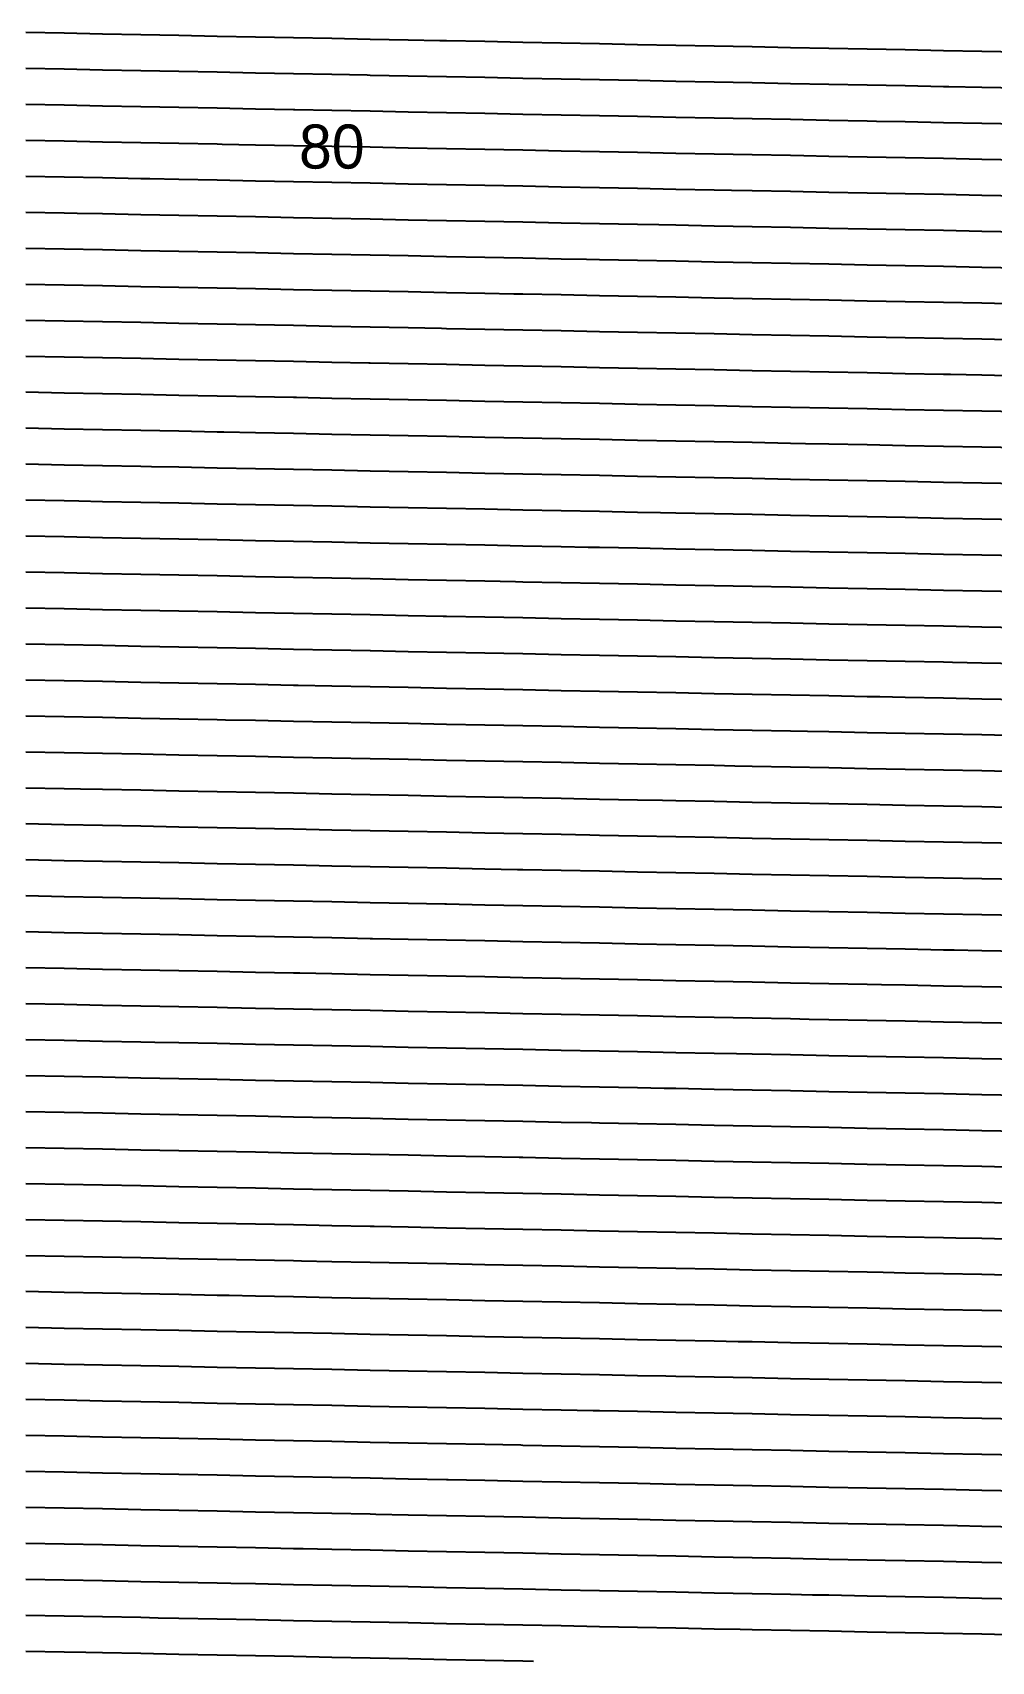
# Model space of a CAD drawing. Header units: metres. Extents: x 2416 to 4584, y 37 to 133.
# Drawn here: x 4192.2 to 4246.5, y 38.7 to 131.1 of the extents above; entities that cross this region are included whole.
import ezdxf
from ezdxf.enums import TextEntityAlignment as Align

# ---------------------------------------------------------------- set-up
doc = ezdxf.new("R2010")
doc.units = ezdxf.units.M
for name, color, linetype in [('Vs_100', 7, 'Continuous'), ('Vs_120', 7, 'Continuous'), ('Vs_140', 7, 'Continuous'), ('Vs_160', 7, 'Continuous'), ('Vs_180', 7, 'Continuous'), ('Vs_20', 7, 'Continuous'), ('Vs_200', 7, 'Continuous'), ('Vs_220', 7, 'Continuous'), ('Vs_240', 7, 'Continuous'), ('Vs_260', 7, 'Continuous'), ('Vs_280', 7, 'Continuous'), ('Vs_300', 7, 'Continuous'), ('Vs_320', 7, 'Continuous'), ('Vs_340', 7, 'Continuous'), ('Vs_360', 7, 'Continuous'), ('Vs_380', 7, 'Continuous'), ('Vs_40', 7, 'Continuous'), ('Vs_400', 7, 'Continuous'), ('Vs_420', 7, 'Continuous'), ('Vs_440', 7, 'Continuous'), ('Vs_460', 7, 'Continuous'), ('Vs_480', 7, 'Continuous'), ('Vs_500', 7, 'Continuous'), ('Vs_520', 7, 'Continuous'), ('Vs_540', 7, 'Continuous'), ('Vs_560', 7, 'Continuous'), ('Vs_580', 7, 'Continuous'), ('Vs_60', 7, 'Continuous'), ('Vs_600', 7, 'Continuous'), ('Vs_620', 7, 'Continuous'), ('Vs_640', 7, 'Continuous'), ('Vs_660', 7, 'Continuous'), ('Vs_680', 7, 'Continuous'), ('Vs_700', 7, 'Continuous'), ('Vs_720', 7, 'Continuous'), ('Vs_740', 7, 'Continuous'), ('Vs_760', 7, 'Continuous'), ('Vs_780', 7, 'Continuous'), ('Vs_80', 7, 'Continuous'), ('Vs_800', 7, 'Continuous'), ('Vs_820', 7, 'Continuous'), ('Vs_840', 7, 'Continuous'), ('Vs_860', 7, 'Continuous'), ('Vs_880', 7, 'Continuous'), ('Vs_900', 7, 'Continuous'), ('Vs_920', 7, 'Continuous')]:
    doc.layers.add(name, color=color, linetype=linetype)

msp = doc.modelspace()

# ---------------------------------------------------------------- linework, layer by layer
at = {"layer": 'Vs_100'}
msp.add_lwpolyline([(4248.149, 121.827), (4245.981, 121.87), (4243.813, 121.913), (4241.645, 121.956), (4239.477, 121.998), (4237.309, 122.041), (4235.141, 122.084), (4232.973, 122.127), (4231.787, 122.151), (4230.805, 122.17), (4228.637, 122.213), (4226.469, 122.256), (4224.301, 122.299), (4222.133, 122.342), (4219.965, 122.385), (4217.796, 122.428), (4215.628, 122.471), (4213.46, 122.514), (4211.292, 122.557), (4209.124, 122.599), (4206.956, 122.642), (4204.788, 122.685), (4202.62, 122.728), (4200.452, 122.771), (4198.795, 122.804), (4198.284, 122.814), (4196.116, 122.857), (4193.948, 122.9), (4191.78, 122.943)], dxfattribs=at)
at = {"layer": 'Vs_120'}
msp.add_lwpolyline([(4248.149, 119.786), (4245.981, 119.828), (4243.813, 119.871), (4241.645, 119.914), (4239.477, 119.957), (4237.309, 120), (4235.141, 120.043), (4232.973, 120.086), (4230.805, 120.129), (4228.637, 120.172), (4227.676, 120.191), (4226.469, 120.215), (4224.301, 120.258), (4222.133, 120.301), (4219.965, 120.344), (4217.796, 120.387), (4215.628, 120.429), (4213.46, 120.472), (4211.292, 120.515), (4209.124, 120.558), (4206.956, 120.601), (4204.788, 120.644), (4202.62, 120.687), (4200.452, 120.73), (4198.284, 120.773), (4196.116, 120.816), (4194.683, 120.844), (4193.948, 120.859), (4191.78, 120.902)], dxfattribs=at)
at = {"layer": 'Vs_140'}
msp.add_lwpolyline([(4248.149, 117.744), (4245.981, 117.787), (4243.813, 117.83), (4241.645, 117.873), (4239.477, 117.916), (4237.309, 117.959), (4235.141, 118.002), (4232.973, 118.045), (4230.805, 118.088), (4228.637, 118.131), (4226.469, 118.174), (4224.301, 118.217), (4223.564, 118.231), (4222.133, 118.259), (4219.965, 118.302), (4217.796, 118.345), (4215.628, 118.388), (4213.46, 118.431), (4211.292, 118.474), (4209.124, 118.517), (4206.956, 118.56), (4204.788, 118.603), (4202.62, 118.646), (4200.452, 118.689), (4198.284, 118.732), (4196.116, 118.775), (4193.948, 118.818), (4191.78, 118.86)], dxfattribs=at)
at = {"layer": 'Vs_160'}
msp.add_lwpolyline([(4248.149, 115.703), (4245.981, 115.746), (4243.813, 115.789), (4241.645, 115.832), (4239.477, 115.875), (4237.309, 115.918), (4235.141, 115.961), (4232.973, 116.004), (4230.805, 116.047), (4228.637, 116.089), (4226.469, 116.132), (4224.301, 116.175), (4222.133, 116.218), (4219.965, 116.261), (4219.452, 116.271), (4217.796, 116.304), (4215.628, 116.347), (4213.46, 116.39), (4211.292, 116.433), (4209.124, 116.476), (4206.956, 116.519), (4204.788, 116.562), (4202.62, 116.605), (4200.452, 116.648), (4198.284, 116.69), (4196.116, 116.733), (4193.948, 116.776), (4191.78, 116.819)], dxfattribs=at)
at = {"layer": 'Vs_180'}
msp.add_lwpolyline([(4248.149, 113.662), (4245.981, 113.705), (4243.813, 113.748), (4241.645, 113.791), (4239.477, 113.834), (4237.309, 113.877), (4235.141, 113.919), (4232.973, 113.962), (4230.805, 114.005), (4228.637, 114.048), (4226.469, 114.091), (4224.301, 114.134), (4222.133, 114.177), (4219.965, 114.22), (4217.796, 114.263), (4215.628, 114.306), (4215.34, 114.312), (4213.46, 114.349), (4211.292, 114.392), (4209.124, 114.435), (4206.956, 114.478), (4204.788, 114.52), (4202.62, 114.563), (4200.452, 114.606), (4198.284, 114.649), (4196.116, 114.692), (4193.948, 114.735), (4191.78, 114.778)], dxfattribs=at)
at = {"layer": 'Vs_20'}
msp.add_lwpolyline([(4248.149, 129.992), (4245.981, 130.035), (4243.813, 130.078), (4241.645, 130.12), (4239.477, 130.163), (4237.309, 130.206), (4235.141, 130.249), (4232.973, 130.292), (4230.805, 130.335), (4228.637, 130.378), (4226.469, 130.421), (4224.301, 130.464), (4222.133, 130.507), (4219.965, 130.55), (4217.796, 130.593), (4215.628, 130.636), (4215.242, 130.643), (4213.46, 130.678), (4211.292, 130.721), (4209.124, 130.764), (4206.956, 130.807), (4204.788, 130.85), (4202.62, 130.893), (4200.452, 130.936), (4198.284, 130.979), (4196.116, 131.022), (4193.948, 131.065), (4191.78, 131.108)], dxfattribs=at)
at = {"layer": 'Vs_200'}
msp.add_lwpolyline([(4248.149, 111.621), (4245.981, 111.664), (4244.221, 111.698), (4243.813, 111.707), (4241.645, 111.749), (4239.477, 111.792), (4237.309, 111.835), (4235.141, 111.878), (4232.973, 111.921), (4230.805, 111.964), (4228.637, 112.007), (4226.469, 112.05), (4224.301, 112.093), (4222.133, 112.136), (4219.965, 112.179), (4217.796, 112.222), (4215.628, 112.265), (4213.46, 112.308), (4211.292, 112.35), (4211.228, 112.352), (4209.124, 112.393), (4206.956, 112.436), (4204.788, 112.479), (4202.62, 112.522), (4200.452, 112.565), (4198.284, 112.608), (4196.116, 112.651), (4193.948, 112.694), (4191.78, 112.737)], dxfattribs=at)
at = {"layer": 'Vs_220'}
msp.add_lwpolyline([(4248.149, 109.579), (4245.981, 109.622), (4243.813, 109.665), (4241.645, 109.708), (4240.109, 109.739), (4239.477, 109.751), (4237.309, 109.794), (4235.141, 109.837), (4232.973, 109.88), (4230.805, 109.923), (4228.637, 109.966), (4226.469, 110.009), (4224.301, 110.052), (4222.133, 110.095), (4219.965, 110.138), (4217.796, 110.18), (4215.628, 110.223), (4213.46, 110.266), (4211.292, 110.309), (4209.124, 110.352), (4207.116, 110.392), (4206.956, 110.395), (4204.788, 110.438), (4202.62, 110.481), (4200.452, 110.524), (4198.284, 110.567), (4196.116, 110.61), (4193.948, 110.653), (4191.78, 110.696)], dxfattribs=at)
at = {"layer": 'Vs_240'}
msp.add_lwpolyline([(4248.149, 107.538), (4245.981, 107.581), (4243.813, 107.624), (4241.645, 107.667), (4239.477, 107.71), (4237.309, 107.753), (4235.997, 107.779), (4235.141, 107.796), (4232.973, 107.839), (4230.805, 107.882), (4228.637, 107.925), (4226.469, 107.968), (4224.301, 108.01), (4222.133, 108.053), (4219.965, 108.096), (4217.796, 108.139), (4215.628, 108.182), (4213.46, 108.225), (4211.292, 108.268), (4209.124, 108.311), (4206.956, 108.354), (4204.788, 108.397), (4203.004, 108.432), (4202.62, 108.44), (4200.452, 108.483), (4198.284, 108.526), (4196.116, 108.569), (4193.948, 108.611), (4191.78, 108.654)], dxfattribs=at)
at = {"layer": 'Vs_260'}
msp.add_lwpolyline([(4248.149, 105.497), (4245.981, 105.54), (4243.813, 105.583), (4241.645, 105.626), (4239.477, 105.669), (4237.309, 105.712), (4235.141, 105.755), (4232.973, 105.798), (4231.885, 105.819), (4230.805, 105.84), (4228.637, 105.883), (4226.469, 105.926), (4224.301, 105.969), (4222.133, 106.012), (4219.965, 106.055), (4217.796, 106.098), (4215.628, 106.141), (4213.46, 106.184), (4211.292, 106.227), (4209.124, 106.27), (4206.956, 106.313), (4204.788, 106.356), (4202.62, 106.399), (4200.452, 106.441), (4198.892, 106.472), (4198.284, 106.484), (4196.116, 106.527), (4193.948, 106.57), (4191.78, 106.613)], dxfattribs=at)
at = {"layer": 'Vs_280'}
msp.add_lwpolyline([(4248.149, 103.456), (4245.981, 103.499), (4243.813, 103.542), (4241.645, 103.585), (4239.477, 103.628), (4237.309, 103.67), (4235.141, 103.713), (4232.973, 103.756), (4230.805, 103.799), (4228.637, 103.842), (4227.773, 103.859), (4226.469, 103.885), (4224.301, 103.928), (4222.133, 103.971), (4219.965, 104.014), (4217.796, 104.057), (4215.628, 104.1), (4213.46, 104.143), (4211.292, 104.186), (4209.124, 104.229), (4206.956, 104.271), (4204.788, 104.314), (4202.62, 104.357), (4200.452, 104.4), (4198.284, 104.443), (4196.116, 104.486), (4194.78, 104.513), (4193.948, 104.529), (4191.78, 104.572)], dxfattribs=at)
at = {"layer": 'Vs_300'}
msp.add_lwpolyline([(4248.149, 101.415), (4245.981, 101.458), (4243.813, 101.5), (4241.645, 101.543), (4239.477, 101.586), (4237.309, 101.629), (4235.141, 101.672), (4232.973, 101.715), (4230.805, 101.758), (4228.637, 101.801), (4226.469, 101.844), (4224.301, 101.887), (4223.661, 101.899), (4222.133, 101.93), (4219.965, 101.973), (4217.796, 102.016), (4215.628, 102.059), (4213.46, 102.101), (4211.292, 102.144), (4209.124, 102.187), (4206.956, 102.23), (4204.788, 102.273), (4202.62, 102.316), (4200.452, 102.359), (4198.284, 102.402), (4196.116, 102.445), (4193.948, 102.488), (4191.78, 102.531)], dxfattribs=at)
at = {"layer": 'Vs_320'}
msp.add_lwpolyline([(4248.149, 99.373), (4245.981, 99.416), (4243.813, 99.459), (4241.645, 99.502), (4239.477, 99.545), (4237.309, 99.588), (4235.141, 99.631), (4232.973, 99.674), (4230.805, 99.717), (4228.637, 99.76), (4226.469, 99.803), (4224.301, 99.846), (4222.133, 99.889), (4219.965, 99.931), (4219.549, 99.94), (4217.796, 99.974), (4215.628, 100.017), (4213.46, 100.06), (4211.292, 100.103), (4209.124, 100.146), (4206.956, 100.189), (4204.788, 100.232), (4202.62, 100.275), (4200.452, 100.318), (4198.284, 100.361), (4196.116, 100.404), (4193.948, 100.447), (4191.78, 100.49)], dxfattribs=at)
at = {"layer": 'Vs_340'}
msp.add_lwpolyline([(4248.149, 97.332), (4245.981, 97.375), (4243.813, 97.418), (4241.645, 97.461), (4239.477, 97.504), (4237.309, 97.547), (4235.141, 97.59), (4232.973, 97.633), (4230.805, 97.676), (4228.637, 97.719), (4226.469, 97.761), (4224.301, 97.804), (4222.133, 97.847), (4219.965, 97.89), (4217.796, 97.933), (4215.628, 97.976), (4215.438, 97.98), (4213.46, 98.019), (4211.292, 98.062), (4209.124, 98.105), (4206.956, 98.148), (4204.788, 98.191), (4202.62, 98.234), (4200.452, 98.277), (4198.284, 98.32), (4196.116, 98.362), (4193.948, 98.405), (4191.78, 98.448)], dxfattribs=at)
at = {"layer": 'Vs_360'}
msp.add_lwpolyline([(4248.149, 95.291), (4245.981, 95.334), (4244.318, 95.367), (4243.813, 95.377), (4241.645, 95.42), (4239.477, 95.463), (4237.309, 95.506), (4235.141, 95.549), (4232.973, 95.591), (4230.805, 95.634), (4228.637, 95.677), (4226.469, 95.72), (4224.301, 95.763), (4222.133, 95.806), (4219.965, 95.849), (4217.796, 95.892), (4215.628, 95.935), (4213.46, 95.978), (4211.326, 96.02), (4211.292, 96.021), (4209.124, 96.064), (4206.956, 96.107), (4204.788, 96.15), (4202.62, 96.192), (4200.452, 96.235), (4198.284, 96.278), (4196.116, 96.321), (4193.948, 96.364), (4191.78, 96.407)], dxfattribs=at)
at = {"layer": 'Vs_380'}
msp.add_lwpolyline([(4248.149, 93.25), (4245.981, 93.293), (4243.813, 93.336), (4241.645, 93.379), (4240.207, 93.407), (4239.477, 93.421), (4237.309, 93.464), (4235.141, 93.507), (4232.973, 93.55), (4230.805, 93.593), (4228.637, 93.636), (4226.469, 93.679), (4224.301, 93.722), (4222.133, 93.765), (4219.965, 93.808), (4217.796, 93.851), (4215.628, 93.894), (4213.46, 93.937), (4211.292, 93.98), (4209.124, 94.022), (4207.214, 94.06), (4206.956, 94.065), (4204.788, 94.108), (4202.62, 94.151), (4200.452, 94.194), (4198.284, 94.237), (4196.116, 94.28), (4193.948, 94.323), (4191.78, 94.366)], dxfattribs=at)
at = {"layer": 'Vs_40'}
msp.add_lwpolyline([(4248.149, 127.95), (4245.981, 127.993), (4244.123, 128.03), (4243.813, 128.036), (4241.645, 128.079), (4239.477, 128.122), (4237.309, 128.165), (4235.141, 128.208), (4232.973, 128.251), (4230.805, 128.294), (4228.637, 128.337), (4226.469, 128.38), (4224.301, 128.423), (4222.133, 128.466), (4219.965, 128.508), (4217.796, 128.551), (4215.628, 128.594), (4213.46, 128.637), (4211.292, 128.68), (4211.13, 128.683), (4209.124, 128.723), (4206.956, 128.766), (4204.788, 128.809), (4202.62, 128.852), (4200.452, 128.895), (4198.284, 128.938), (4196.116, 128.981), (4193.948, 129.024), (4191.78, 129.067)], dxfattribs=at)
at = {"layer": 'Vs_400'}
msp.add_lwpolyline([(4248.149, 91.209), (4245.981, 91.251), (4243.813, 91.294), (4241.645, 91.337), (4239.477, 91.38), (4237.309, 91.423), (4236.095, 91.447), (4235.141, 91.466), (4232.973, 91.509), (4230.805, 91.552), (4228.637, 91.595), (4226.469, 91.638), (4224.301, 91.681), (4222.133, 91.724), (4219.965, 91.767), (4217.796, 91.81), (4215.628, 91.852), (4213.46, 91.895), (4211.292, 91.938), (4209.124, 91.981), (4206.956, 92.024), (4204.788, 92.067), (4203.102, 92.101), (4202.62, 92.11), (4200.452, 92.153), (4198.284, 92.196), (4196.116, 92.239), (4193.948, 92.282), (4191.78, 92.325)], dxfattribs=at)
at = {"layer": 'Vs_420'}
msp.add_lwpolyline([(4248.149, 89.167), (4245.981, 89.21), (4243.813, 89.253), (4241.645, 89.296), (4239.477, 89.339), (4237.309, 89.382), (4235.141, 89.425), (4232.973, 89.468), (4231.983, 89.487), (4230.805, 89.511), (4228.637, 89.554), (4226.469, 89.597), (4224.301, 89.64), (4222.133, 89.682), (4219.965, 89.725), (4217.796, 89.768), (4215.628, 89.811), (4213.46, 89.854), (4211.292, 89.897), (4209.124, 89.94), (4206.956, 89.983), (4204.788, 90.026), (4202.62, 90.069), (4200.452, 90.112), (4198.99, 90.141), (4198.284, 90.155), (4196.116, 90.198), (4193.948, 90.241), (4191.78, 90.283)], dxfattribs=at)
at = {"layer": 'Vs_440'}
msp.add_lwpolyline([(4248.149, 87.126), (4245.981, 87.169), (4243.813, 87.212), (4241.645, 87.255), (4239.477, 87.298), (4237.309, 87.341), (4235.141, 87.384), (4232.973, 87.427), (4230.805, 87.47), (4228.637, 87.512), (4227.871, 87.528), (4226.469, 87.555), (4224.301, 87.598), (4222.133, 87.641), (4219.965, 87.684), (4217.796, 87.727), (4215.628, 87.77), (4213.46, 87.813), (4211.292, 87.856), (4209.124, 87.899), (4206.956, 87.942), (4204.788, 87.985), (4202.62, 88.028), (4200.452, 88.071), (4198.284, 88.113), (4196.116, 88.156), (4194.878, 88.181), (4193.948, 88.199), (4191.78, 88.242)], dxfattribs=at)
at = {"layer": 'Vs_460'}
msp.add_lwpolyline([(4248.149, 85.085), (4245.981, 85.128), (4243.813, 85.171), (4241.645, 85.214), (4239.477, 85.257), (4237.309, 85.3), (4235.141, 85.342), (4232.973, 85.385), (4230.805, 85.428), (4228.637, 85.471), (4226.469, 85.514), (4224.301, 85.557), (4223.759, 85.568), (4222.133, 85.6), (4219.965, 85.643), (4217.796, 85.686), (4215.628, 85.729), (4213.46, 85.772), (4211.292, 85.815), (4209.124, 85.858), (4206.956, 85.901), (4204.788, 85.943), (4202.62, 85.986), (4200.452, 86.029), (4198.284, 86.072), (4196.116, 86.115), (4193.948, 86.158), (4191.78, 86.201)], dxfattribs=at)
at = {"layer": 'Vs_480'}
msp.add_lwpolyline([(4248.149, 83.044), (4245.981, 83.087), (4243.813, 83.13), (4241.645, 83.172), (4239.477, 83.215), (4237.309, 83.258), (4235.141, 83.301), (4232.973, 83.344), (4230.805, 83.387), (4228.637, 83.43), (4226.469, 83.473), (4224.301, 83.516), (4222.133, 83.559), (4219.965, 83.602), (4219.647, 83.608), (4217.796, 83.645), (4215.628, 83.688), (4213.46, 83.731), (4211.292, 83.773), (4209.124, 83.816), (4206.956, 83.859), (4204.788, 83.902), (4202.62, 83.945), (4200.452, 83.988), (4198.284, 84.031), (4196.116, 84.074), (4193.948, 84.117), (4191.78, 84.16)], dxfattribs=at)
at = {"layer": 'Vs_500'}
msp.add_lwpolyline([(4248.149, 81.002), (4245.981, 81.045), (4243.813, 81.088), (4241.645, 81.131), (4239.477, 81.174), (4237.309, 81.217), (4235.141, 81.26), (4232.973, 81.303), (4230.805, 81.346), (4228.637, 81.389), (4226.469, 81.432), (4224.301, 81.475), (4222.133, 81.518), (4219.965, 81.561), (4217.796, 81.603), (4215.628, 81.646), (4215.535, 81.648), (4213.46, 81.689), (4211.292, 81.732), (4209.124, 81.775), (4206.956, 81.818), (4204.788, 81.861), (4202.62, 81.904), (4200.452, 81.947), (4198.284, 81.99), (4196.116, 82.033), (4193.948, 82.076), (4191.78, 82.119)], dxfattribs=at)
at = {"layer": 'Vs_520'}
msp.add_lwpolyline([(4248.149, 78.961), (4245.981, 79.004), (4244.416, 79.035), (4243.813, 79.047), (4241.645, 79.09), (4239.477, 79.133), (4237.309, 79.176), (4235.141, 79.219), (4232.973, 79.262), (4230.805, 79.305), (4228.637, 79.348), (4226.469, 79.391), (4224.301, 79.433), (4222.133, 79.476), (4219.965, 79.519), (4217.796, 79.562), (4215.628, 79.605), (4213.46, 79.648), (4211.423, 79.688), (4211.292, 79.691), (4209.124, 79.734), (4206.956, 79.777), (4204.788, 79.82), (4202.62, 79.863), (4200.452, 79.906), (4198.284, 79.949), (4196.116, 79.992), (4193.948, 80.034), (4191.78, 80.077)], dxfattribs=at)
at = {"layer": 'Vs_540'}
msp.add_lwpolyline([(4248.149, 76.92), (4245.981, 76.963), (4243.813, 77.006), (4241.645, 77.049), (4240.304, 77.075), (4239.477, 77.092), (4237.309, 77.135), (4235.141, 77.178), (4232.973, 77.221), (4230.805, 77.263), (4228.637, 77.306), (4226.469, 77.349), (4224.301, 77.392), (4222.133, 77.435), (4219.965, 77.478), (4217.796, 77.521), (4215.628, 77.564), (4213.46, 77.607), (4211.292, 77.65), (4209.124, 77.693), (4207.311, 77.729), (4206.956, 77.736), (4204.788, 77.779), (4202.62, 77.822), (4200.452, 77.864), (4198.284, 77.907), (4196.116, 77.95), (4193.948, 77.993), (4191.78, 78.036)], dxfattribs=at)
at = {"layer": 'Vs_560'}
msp.add_lwpolyline([(4248.149, 74.879), (4245.981, 74.922), (4243.813, 74.965), (4241.645, 75.008), (4239.477, 75.051), (4237.309, 75.093), (4236.192, 75.116), (4235.141, 75.136), (4232.973, 75.179), (4230.805, 75.222), (4228.637, 75.265), (4226.469, 75.308), (4224.301, 75.351), (4222.133, 75.394), (4219.965, 75.437), (4217.796, 75.48), (4215.628, 75.523), (4213.46, 75.566), (4211.292, 75.609), (4209.124, 75.652), (4206.956, 75.694), (4204.788, 75.737), (4203.199, 75.769), (4202.62, 75.78), (4200.452, 75.823), (4198.284, 75.866), (4196.116, 75.909), (4193.948, 75.952), (4191.78, 75.995)], dxfattribs=at)
at = {"layer": 'Vs_580'}
msp.add_lwpolyline([(4248.149, 72.838), (4245.981, 72.881), (4243.813, 72.923), (4241.645, 72.966), (4239.477, 73.009), (4237.309, 73.052), (4235.141, 73.095), (4232.973, 73.138), (4232.08, 73.156), (4230.805, 73.181), (4228.637, 73.224), (4226.469, 73.267), (4224.301, 73.31), (4222.133, 73.353), (4219.965, 73.396), (4217.796, 73.439), (4215.628, 73.482), (4213.46, 73.524), (4211.292, 73.567), (4209.124, 73.61), (4206.956, 73.653), (4204.788, 73.696), (4202.62, 73.739), (4200.452, 73.782), (4199.088, 73.809), (4198.284, 73.825), (4196.116, 73.868), (4193.948, 73.911), (4191.78, 73.954)], dxfattribs=at)
at = {"layer": 'Vs_60'}
msp.add_lwpolyline([(4248.149, 125.909), (4245.981, 125.952), (4243.813, 125.995), (4241.645, 126.038), (4240.011, 126.07), (4239.477, 126.081), (4237.309, 126.124), (4235.141, 126.167), (4232.973, 126.21), (4230.805, 126.253), (4228.637, 126.296), (4226.469, 126.338), (4224.301, 126.381), (4222.133, 126.424), (4219.965, 126.467), (4217.796, 126.51), (4215.628, 126.553), (4213.46, 126.596), (4211.292, 126.639), (4209.124, 126.682), (4207.018, 126.724), (4206.956, 126.725), (4204.788, 126.768), (4202.62, 126.811), (4200.452, 126.854), (4198.284, 126.897), (4196.116, 126.939), (4193.948, 126.982), (4191.78, 127.025)], dxfattribs=at)
at = {"layer": 'Vs_600'}
msp.add_lwpolyline([(4248.149, 70.796), (4245.981, 70.839), (4243.813, 70.882), (4241.645, 70.925), (4239.477, 70.968), (4237.309, 71.011), (4235.141, 71.054), (4232.973, 71.097), (4230.805, 71.14), (4228.637, 71.183), (4227.969, 71.196), (4226.469, 71.226), (4224.301, 71.269), (4222.133, 71.312), (4219.965, 71.354), (4217.796, 71.397), (4215.628, 71.44), (4213.46, 71.483), (4211.292, 71.526), (4209.124, 71.569), (4206.956, 71.612), (4204.788, 71.655), (4202.62, 71.698), (4200.452, 71.741), (4198.284, 71.784), (4196.116, 71.827), (4194.976, 71.849), (4193.948, 71.87), (4191.78, 71.913)], dxfattribs=at)
at = {"layer": 'Vs_620'}
msp.add_lwpolyline([(4248.149, 68.755), (4245.981, 68.798), (4243.813, 68.841), (4241.645, 68.884), (4239.477, 68.927), (4237.309, 68.97), (4235.141, 69.013), (4232.973, 69.056), (4230.805, 69.099), (4228.637, 69.142), (4226.469, 69.184), (4224.301, 69.227), (4223.857, 69.236), (4222.133, 69.27), (4219.965, 69.313), (4217.796, 69.356), (4215.628, 69.399), (4213.46, 69.442), (4211.292, 69.485), (4209.124, 69.528), (4206.956, 69.571), (4204.788, 69.614), (4202.62, 69.657), (4200.452, 69.7), (4198.284, 69.743), (4196.116, 69.785), (4193.948, 69.828), (4191.78, 69.871)], dxfattribs=at)
at = {"layer": 'Vs_640'}
msp.add_lwpolyline([(4248.149, 66.714), (4245.981, 66.757), (4243.813, 66.8), (4241.645, 66.843), (4239.477, 66.886), (4237.309, 66.929), (4235.141, 66.972), (4232.973, 67.014), (4230.805, 67.057), (4228.637, 67.1), (4226.469, 67.143), (4224.301, 67.186), (4222.133, 67.229), (4219.965, 67.272), (4219.745, 67.276), (4217.796, 67.315), (4215.628, 67.358), (4213.46, 67.401), (4211.292, 67.444), (4209.124, 67.487), (4206.956, 67.53), (4204.788, 67.573), (4202.62, 67.615), (4200.452, 67.658), (4198.284, 67.701), (4196.116, 67.744), (4193.948, 67.787), (4191.78, 67.83)], dxfattribs=at)
at = {"layer": 'Vs_660'}
msp.add_lwpolyline([(4248.149, 64.673), (4245.981, 64.716), (4243.813, 64.759), (4241.645, 64.802), (4239.477, 64.844), (4237.309, 64.887), (4235.141, 64.93), (4232.973, 64.973), (4230.805, 65.016), (4228.637, 65.059), (4226.469, 65.102), (4224.301, 65.145), (4222.133, 65.188), (4219.965, 65.231), (4217.796, 65.274), (4215.633, 65.317), (4215.628, 65.317), (4213.46, 65.36), (4211.292, 65.403), (4209.124, 65.445), (4206.956, 65.488), (4204.788, 65.531), (4202.62, 65.574), (4200.452, 65.617), (4198.284, 65.66), (4196.116, 65.703), (4193.948, 65.746), (4191.78, 65.789)], dxfattribs=at)
at = {"layer": 'Vs_680'}
msp.add_lwpolyline([(4248.149, 62.632), (4245.981, 62.674), (4244.514, 62.704), (4243.813, 62.717), (4241.645, 62.76), (4239.477, 62.803), (4237.309, 62.846), (4235.141, 62.889), (4232.973, 62.932), (4230.805, 62.975), (4228.637, 63.018), (4226.469, 63.061), (4224.301, 63.104), (4222.133, 63.147), (4219.965, 63.19), (4217.796, 63.233), (4215.628, 63.275), (4213.46, 63.318), (4211.521, 63.357), (4211.292, 63.361), (4209.124, 63.404), (4206.956, 63.447), (4204.788, 63.49), (4202.62, 63.533), (4200.452, 63.576), (4198.284, 63.619), (4196.116, 63.662), (4193.948, 63.705), (4191.78, 63.748)], dxfattribs=at)
at = {"layer": 'Vs_700'}
msp.add_lwpolyline([(4248.149, 60.59), (4245.981, 60.633), (4243.813, 60.676), (4241.645, 60.719), (4240.402, 60.744), (4239.477, 60.762), (4237.309, 60.805), (4235.141, 60.848), (4232.973, 60.891), (4230.805, 60.934), (4228.637, 60.977), (4226.469, 61.02), (4224.301, 61.063), (4222.133, 61.105), (4219.965, 61.148), (4217.796, 61.191), (4215.628, 61.234), (4213.46, 61.277), (4211.292, 61.32), (4209.124, 61.363), (4207.409, 61.397), (4206.956, 61.406), (4204.788, 61.449), (4202.62, 61.492), (4200.452, 61.535), (4198.284, 61.578), (4196.116, 61.621), (4193.948, 61.664), (4191.78, 61.706)], dxfattribs=at)
at = {"layer": 'Vs_720'}
msp.add_lwpolyline([(4248.149, 58.549), (4245.981, 58.592), (4243.813, 58.635), (4241.645, 58.678), (4239.477, 58.721), (4237.309, 58.764), (4236.29, 58.784), (4235.141, 58.807), (4232.973, 58.85), (4230.805, 58.893), (4228.637, 58.935), (4226.469, 58.978), (4224.301, 59.021), (4222.133, 59.064), (4219.965, 59.107), (4217.796, 59.15), (4215.628, 59.193), (4213.46, 59.236), (4211.292, 59.279), (4209.124, 59.322), (4206.956, 59.365), (4204.788, 59.408), (4203.297, 59.437), (4202.62, 59.451), (4200.452, 59.494), (4198.284, 59.536), (4196.116, 59.579), (4193.948, 59.622), (4191.78, 59.665)], dxfattribs=at)
at = {"layer": 'Vs_740'}
msp.add_lwpolyline([(4248.149, 56.508), (4245.981, 56.551), (4243.813, 56.594), (4241.645, 56.637), (4239.477, 56.68), (4237.309, 56.723), (4235.141, 56.765), (4232.973, 56.808), (4232.178, 56.824), (4230.805, 56.851), (4228.637, 56.894), (4226.469, 56.937), (4224.301, 56.98), (4222.133, 57.023), (4219.965, 57.066), (4217.796, 57.109), (4215.628, 57.152), (4213.46, 57.195), (4211.292, 57.238), (4209.124, 57.281), (4206.956, 57.324), (4204.788, 57.366), (4202.62, 57.409), (4200.452, 57.452), (4199.185, 57.477), (4198.284, 57.495), (4196.116, 57.538), (4193.948, 57.581), (4191.78, 57.624)], dxfattribs=at)
at = {"layer": 'Vs_760'}
msp.add_lwpolyline([(4248.149, 54.467), (4245.981, 54.51), (4243.813, 54.553), (4241.645, 54.595), (4239.477, 54.638), (4237.309, 54.681), (4235.141, 54.724), (4232.973, 54.767), (4230.805, 54.81), (4228.637, 54.853), (4228.066, 54.864), (4226.469, 54.896), (4224.301, 54.939), (4222.133, 54.982), (4219.965, 55.025), (4217.796, 55.068), (4215.628, 55.111), (4213.46, 55.154), (4211.292, 55.196), (4209.124, 55.239), (4206.956, 55.282), (4204.788, 55.325), (4202.62, 55.368), (4200.452, 55.411), (4198.284, 55.454), (4196.116, 55.497), (4195.073, 55.518), (4193.948, 55.54), (4191.78, 55.583)], dxfattribs=at)
at = {"layer": 'Vs_780'}
msp.add_lwpolyline([(4248.149, 52.425), (4245.981, 52.468), (4243.813, 52.511), (4241.645, 52.554), (4239.477, 52.597), (4237.309, 52.64), (4235.141, 52.683), (4232.973, 52.726), (4230.805, 52.769), (4228.637, 52.812), (4226.469, 52.855), (4224.301, 52.898), (4223.954, 52.905), (4222.133, 52.941), (4219.965, 52.984), (4217.796, 53.026), (4215.628, 53.069), (4213.46, 53.112), (4211.292, 53.155), (4209.124, 53.198), (4206.956, 53.241), (4204.788, 53.284), (4202.62, 53.327), (4200.452, 53.37), (4198.284, 53.413), (4196.116, 53.456), (4193.948, 53.499), (4191.78, 53.542)], dxfattribs=at)
at = {"layer": 'Vs_80'}
msp.add_lwpolyline([(4248.149, 123.868), (4245.981, 123.911), (4243.813, 123.954), (4241.645, 123.997), (4239.477, 124.04), (4237.309, 124.083), (4235.899, 124.111), (4235.141, 124.126), (4232.973, 124.168), (4230.805, 124.211), (4228.637, 124.254), (4226.469, 124.297), (4224.301, 124.34), (4222.133, 124.383), (4219.965, 124.426), (4217.796, 124.469), (4215.628, 124.512), (4213.46, 124.555), (4211.292, 124.598), (4209.124, 124.641), (4206.956, 124.684), (4204.788, 124.727), (4202.907, 124.764), (4202.62, 124.769), (4200.452, 124.812), (4198.284, 124.855), (4196.116, 124.898), (4193.948, 124.941), (4191.78, 124.984)], dxfattribs=at)
at = {"layer": 'Vs_800'}
msp.add_lwpolyline([(4248.149, 50.384), (4245.981, 50.427), (4243.813, 50.47), (4241.645, 50.513), (4239.477, 50.556), (4237.309, 50.599), (4235.141, 50.642), (4232.973, 50.685), (4230.805, 50.728), (4228.637, 50.771), (4226.469, 50.814), (4224.301, 50.856), (4222.133, 50.899), (4219.965, 50.942), (4219.842, 50.945), (4217.796, 50.985), (4215.628, 51.028), (4213.46, 51.071), (4211.292, 51.114), (4209.124, 51.157), (4206.956, 51.2), (4204.788, 51.243), (4202.62, 51.286), (4200.452, 51.329), (4198.284, 51.372), (4196.116, 51.415), (4193.948, 51.457), (4191.78, 51.5)], dxfattribs=at)
at = {"layer": 'Vs_820'}
msp.add_lwpolyline([(4248.149, 48.343), (4245.981, 48.386), (4243.813, 48.429), (4241.645, 48.472), (4239.477, 48.515), (4237.309, 48.558), (4235.141, 48.601), (4232.973, 48.644), (4230.805, 48.686), (4228.637, 48.729), (4226.469, 48.772), (4224.301, 48.815), (4222.133, 48.858), (4219.965, 48.901), (4217.796, 48.944), (4215.73, 48.985), (4215.628, 48.987), (4213.46, 49.03), (4211.292, 49.073), (4209.124, 49.116), (4206.956, 49.159), (4204.788, 49.202), (4202.62, 49.245), (4200.452, 49.287), (4198.284, 49.33), (4196.116, 49.373), (4193.948, 49.416), (4191.78, 49.459)], dxfattribs=at)
at = {"layer": 'Vs_840'}
msp.add_lwpolyline([(4248.149, 46.302), (4245.981, 46.345), (4244.611, 46.372), (4243.813, 46.388), (4241.645, 46.431), (4239.477, 46.474), (4237.309, 46.516), (4235.141, 46.559), (4232.973, 46.602), (4230.805, 46.645), (4228.637, 46.688), (4226.469, 46.731), (4224.301, 46.774), (4222.133, 46.817), (4219.965, 46.86), (4217.796, 46.903), (4215.628, 46.946), (4213.46, 46.989), (4211.619, 47.025), (4211.292, 47.032), (4209.124, 47.075), (4206.956, 47.117), (4204.788, 47.16), (4202.62, 47.203), (4200.452, 47.246), (4198.284, 47.289), (4196.116, 47.332), (4193.948, 47.375), (4191.78, 47.418)], dxfattribs=at)
at = {"layer": 'Vs_860'}
msp.add_lwpolyline([(4248.149, 44.261), (4245.981, 44.304), (4243.813, 44.346), (4241.645, 44.389), (4240.499, 44.412), (4239.477, 44.432), (4237.309, 44.475), (4235.141, 44.518), (4232.973, 44.561), (4230.805, 44.604), (4228.637, 44.647), (4226.469, 44.69), (4224.301, 44.733), (4222.133, 44.776), (4219.965, 44.819), (4217.796, 44.862), (4215.628, 44.905), (4213.46, 44.947), (4211.292, 44.99), (4209.124, 45.033), (4207.507, 45.065), (4206.956, 45.076), (4204.788, 45.119), (4202.62, 45.162), (4200.452, 45.205), (4198.284, 45.248), (4196.116, 45.291), (4193.948, 45.334), (4191.78, 45.377)], dxfattribs=at)
at = {"layer": 'Vs_880'}
msp.add_lwpolyline([(4248.149, 42.219), (4245.981, 42.262), (4243.813, 42.305), (4241.645, 42.348), (4239.477, 42.391), (4237.309, 42.434), (4236.388, 42.452), (4235.141, 42.477), (4232.973, 42.52), (4230.805, 42.563), (4228.637, 42.606), (4226.469, 42.649), (4224.301, 42.692), (4222.133, 42.735), (4219.965, 42.777), (4217.796, 42.82), (4215.628, 42.863), (4213.46, 42.906), (4211.292, 42.949), (4209.124, 42.992), (4206.956, 43.035), (4204.788, 43.078), (4203.395, 43.106), (4202.62, 43.121), (4200.452, 43.164), (4198.284, 43.207), (4196.116, 43.25), (4193.948, 43.293), (4191.78, 43.336)], dxfattribs=at)
at = {"layer": 'Vs_900'}
msp.add_lwpolyline([(4248.149, 40.178), (4245.981, 40.221), (4243.813, 40.264), (4241.645, 40.307), (4239.477, 40.35), (4237.309, 40.393), (4235.141, 40.436), (4232.973, 40.479), (4232.276, 40.492), (4230.805, 40.522), (4228.637, 40.565), (4226.469, 40.607), (4224.301, 40.65), (4222.133, 40.693), (4219.965, 40.736), (4217.796, 40.779), (4215.628, 40.822), (4213.46, 40.865), (4211.292, 40.908), (4209.124, 40.951), (4206.956, 40.994), (4204.788, 41.037), (4202.62, 41.08), (4200.452, 41.123), (4199.283, 41.146), (4198.284, 41.166), (4196.116, 41.208), (4193.948, 41.251), (4191.78, 41.294)], dxfattribs=at)
at = {"layer": 'Vs_920'}
msp.add_lwpolyline([(4220.571, 38.683), (4219.965, 38.695), (4217.796, 38.738), (4215.628, 38.781), (4213.46, 38.824), (4211.292, 38.867), (4209.124, 38.91), (4206.956, 38.953), (4204.788, 38.996), (4202.62, 39.038), (4200.452, 39.081), (4198.284, 39.124), (4196.116, 39.167), (4195.171, 39.186), (4193.948, 39.21), (4191.78, 39.253)], dxfattribs=at)

# ---------------------------------------------------------------- texts
at = {"layer": 'Vs_80'}
msp.add_text('80', height=2.5, dxfattribs=at).set_placement((4209.124, 124.641), align=Align.MIDDLE_CENTER)

doc.saveas('drawing.dxf')
